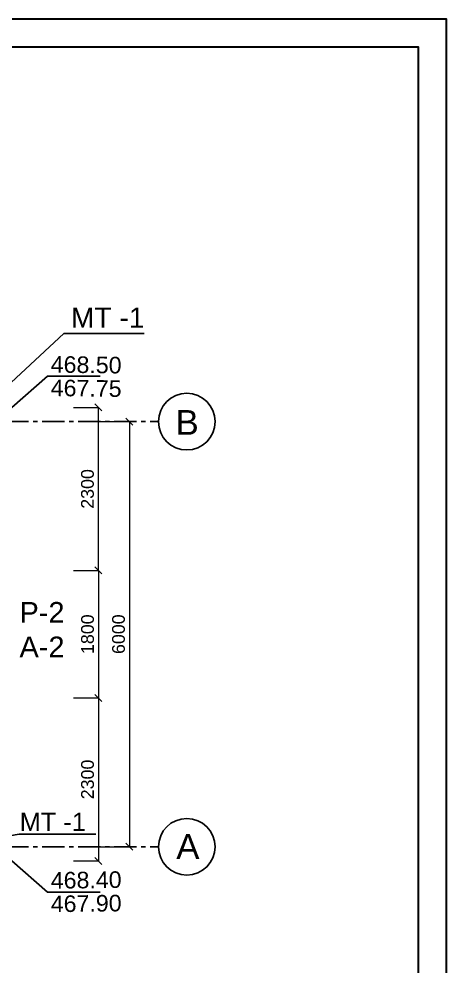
# Model space of a CAD drawing. Header units: millimetres. Extents: x 120281 to 1416367021, y -641565767 to 918373.
# Drawn here: x 1118233 to 1124258, y 846568 to 859934 of the extents above; entities that cross this region are included whole.
import ezdxf

# ---------------------------------------------------------------- set-up
doc = ezdxf.new("R2010")
doc.units = ezdxf.units.MM
doc.linetypes.add('CENTER', pattern=[50.8, 31.75, -6.35, 6.35, -6.35])
for name, color, linetype, lineweight in [('33', 7, 'Continuous', 35), ('Layer2', 7, 'Continuous', 13), ('Xar. ölcülər.-1', 230, 'Continuous', 15), ('Yazı', 7, 'Continuous', 15), ('оси', 85, 'CENTER', 9), ('размер', 90, 'Continuous', 40), ('размер 1', 6, 'Continuous', 15)]:
    doc.layers.add(name, color=color, linetype=linetype, lineweight=lineweight)
doc.styles.add('ARIAL', font='arial.ttf')
doc.styles.add('Arial-065-0', font='arial.ttf', dxfattribs={"width": 0.65})
doc.styles.get("Standard").update_dxf_attribs({"font": 'arial.ttf'})
doc.styles.add('Standart', font='arial.ttf')
doc.styles.add('style5', font='times.ttf', dxfattribs={"height": 400})
doc.styles.add('Times New  Roman', font='times.ttf')
doc.dimstyles.new('250', dxfattribs={"dimtxt": 370, "dimasz": 100, "dimexe": 1.25, "dimexo": 0.625, "dimgap": 60, "dimtad": 1, "dimtxsty": 'Times New  Roman', "dimblk": 'OBLIQUE', "dimcen": 2.5, "dimadec": 0, "dimazin": 0, "dimtfac": 1, "dimtix": 1, "dimtmove": 0, "dimatfit": 3, "dimldrblk": 'OBLIQUE', "dimfxl": 1, "dimlwd": 0, "dimlwe": 0, "dimarcsym": 0})

# ---------------------------------------------------------------- blocks, each defined once
blk = doc.blocks.new('_Oblique')
at = {"color": 0, "linetype": 'ByBlock', "lineweight": -2}
blk.add_line((-0.5, -0.5), (0.5, 0.5), dxfattribs=at)
blk = doc.blocks.new('*D554')
at = {"layer": 'Defpoints', "color": 0, "lineweight": 53, "transparency": 16777216}
for p in [(1119002, 854451), (1119002, 852151), (1119352, 852151)]:
    blk.add_point(p, dxfattribs=at)
at = {"layer": 'Xar. ölcülər.-1', "color": 0, "lineweight": 0, "transparency": 16777216}
for p, q in [((1119003, 854451), (1119353, 854451)), ((1119352, 854451), (1119352, 852151)), ((1119003, 852151), (1119353, 852151))]:
    blk.add_line(p, q, dxfattribs=at)
at = {"layer": 'Xar. ölcülər.-1', "color": 0, "lineweight": 0, "transparency": 16777216, "xscale": 100, "yscale": 100, "zscale": 100}
for p, rotation in [((1119352, 854451), 90), ((1119352, 852151), 270)]:
    blk.add_blockref('_Oblique', p, dxfattribs=dict(at, rotation=rotation))
at = {"layer": 'Xar. ölcülər.-1', "color": 0, "lineweight": 20, "transparency": 16777216, "insert": (1119200, 853301), "char_height": 180, "attachment_point": 5, "rotation": 90, "style": 'ARIAL'}
blk.add_mtext('2300', dxfattribs=at)
blk = doc.blocks.new('*D555')
at = {"layer": 'Defpoints', "color": 0, "lineweight": 53, "transparency": 16777216}
for p in [(1119002, 852151), (1119002, 850351), (1119353, 850351)]:
    blk.add_point(p, dxfattribs=at)
at = {"layer": 'Xar. ölcülər.-1', "color": 0, "lineweight": 0, "transparency": 16777216}
for p, q in [((1119003, 852151), (1119354, 852151)), ((1119353, 852151), (1119353, 850351)), ((1119003, 850351), (1119354, 850351))]:
    blk.add_line(p, q, dxfattribs=at)
at = {"layer": 'Xar. ölcülər.-1', "color": 0, "lineweight": 0, "transparency": 16777216, "xscale": 100, "yscale": 100, "zscale": 100}
for p, rotation in [((1119353, 852151), 90), ((1119353, 850351), 270)]:
    blk.add_blockref('_Oblique', p, dxfattribs=dict(at, rotation=rotation))
at = {"layer": 'Xar. ölcülər.-1', "color": 0, "lineweight": 20, "transparency": 16777216, "insert": (1119201, 851251), "char_height": 180, "attachment_point": 5, "rotation": 90, "style": 'ARIAL'}
blk.add_mtext('1800', dxfattribs=at)
blk = doc.blocks.new('*D556')
at = {"layer": 'Defpoints', "color": 0, "lineweight": 53, "transparency": 16777216}
for p in [(1119002, 850351), (1119002, 848051), (1119353, 848051)]:
    blk.add_point(p, dxfattribs=at)
at = {"layer": 'Xar. ölcülər.-1', "color": 0, "lineweight": 0, "transparency": 16777216}
for p, q in [((1119003, 850351), (1119354, 850351)), ((1119353, 850351), (1119353, 848051)), ((1119003, 848051), (1119354, 848051))]:
    blk.add_line(p, q, dxfattribs=at)
at = {"layer": 'Xar. ölcülər.-1', "color": 0, "lineweight": 0, "transparency": 16777216, "xscale": 100, "yscale": 100, "zscale": 100}
for p, rotation in [((1119353, 850351), 90), ((1119353, 848051), 270)]:
    blk.add_blockref('_Oblique', p, dxfattribs=dict(at, rotation=rotation))
at = {"layer": 'Xar. ölcülər.-1', "color": 0, "lineweight": 20, "transparency": 16777216, "insert": (1119201, 849201), "char_height": 180, "attachment_point": 5, "rotation": 90, "style": 'ARIAL'}
blk.add_mtext('2300', dxfattribs=at)
blk = doc.blocks.new('*D557')
at = {"layer": 'Defpoints', "color": 0, "lineweight": 53, "transparency": 16777216}
for p in [(1119348, 854251), (1119353, 848251), (1119790, 848251)]:
    blk.add_point(p, dxfattribs=at)
at = {"layer": 'Xar. ölcülər.-1', "color": 0, "lineweight": 0, "transparency": 16777216}
for p, q in [((1119349, 854251), (1119791, 854251)), ((1119790, 854251), (1119790, 848251)), ((1119354, 848251), (1119791, 848251))]:
    blk.add_line(p, q, dxfattribs=at)
at = {"layer": 'Xar. ölcülər.-1', "color": 0, "lineweight": 0, "transparency": 16777216, "xscale": 100, "yscale": 100, "zscale": 100}
for p, rotation in [((1119790, 854251), 90), ((1119790, 848251), 270)]:
    blk.add_blockref('_Oblique', p, dxfattribs=dict(at, rotation=rotation))
at = {"layer": 'Xar. ölcülər.-1', "color": 0, "lineweight": 20, "transparency": 16777216, "insert": (1119638, 851251), "char_height": 180, "attachment_point": 5, "rotation": 90, "style": 'ARIAL'}
blk.add_mtext('6000', dxfattribs=at)

msp = doc.modelspace()

# ---------------------------------------------------------------- linework, layer by layer
at = {"color": 0}
for p, q in [((1118865.27532, 855496.31371), (1117529.93099, 854250.48754)), ((1119997.52058, 855495.76028), (1118865.27532, 855496.31371)), ((1118235.16069, 848426.73397), (1117929.98308, 848378.65472)), ((1118235.16069, 848426.73397), (1119319.55628, 848427.26401))]:
    msp.add_line(p, q, dxfattribs=at)
at = {"layer": 'Layer2', "color": 0, "lineweight": 25}
for p, q in [((1118129.98308, 854450.5792), (1118633.36667, 854891.90174)), ((1119378.25551, 854892.38982), (1118633.36667, 854891.90174)), ((1118129.98308, 848050.5792), (1118633.36667, 847609.25667)), ((1119378.25551, 847608.76859), (1118633.36667, 847609.25667))]:
    msp.add_line(p, q, dxfattribs=at)
at = {"layer": 'оси', "color": 0, "lineweight": 25, "ltscale": 10}
for p, q in [((1097729.98308, 854250.5792), (1120200.76593, 854250.5792)), ((1097729.98308, 848250.5792), (1120200.76593, 848250.5792))]:
    msp.add_line(p, q, dxfattribs=at)
at = {"layer": 'размер', "color": 0, "lineweight": 25}
for centre in [(1120600.76593, 854250.5792), (1120600.76593, 848250.5792)]:
    msp.add_circle(centre, 400, dxfattribs=at)
at = {"layer": 'размер 1', "color": 0, "lineweight": 30}
for points in [[(1091311.582, 859933.85326), (1124258.33574, 859933.85326), (1124258.33574, 836635.79168), (1091311.582, 836635.79168)], [(1092880.47503, 859541.63), (1123866.11248, 859541.63), (1123866.11248, 837028.01494), (1092880.47503, 837028.01494)]]:
    msp.add_lwpolyline(points, close=True, dxfattribs=at)

# ---------------------------------------------------------------- texts
at = {"layer": '33', "color": 0, "lineweight": -3, "style": 'Standart'}
for insert, char_height, width, attachment_point, rotation in [((1118966.87509, 856493.56226), 379.2017771, 8900.4529151, 1, 359.95512739), ((1119176.60147, 849299.8512), 341.2815994, 7450.9386209, 3, 0.04487261)]:
    msp.add_mtext('{\\fArial|b0|i0|c238|p34;\\P\\H0.75x;MT -1}', dxfattribs=dict(at, insert=insert, char_height=char_height, width=width, attachment_point=attachment_point, rotation=rotation))
at = {"layer": 'Layer2', "color": 0, "lineweight": 25, "char_height": 233.963714, "style": 'style5'}
for s, insert, attachment_point, rotation in [('{\\fArial|b0|i0|c0|p34;468.50}', (1118682.78966, 855177.05999), 1, 359.253098645), ('{\\fArial|b0|i0|c0|p34;467.75}', (1118682.78966, 854845.77372), 1, 359.253098645), ('{\\fArial|b0|i0|c0|p34;468.40}', (1118682.78966, 847655.38469), 7, 0.746901355), ('{\\fArial|b0|i0|c0|p34;467.90}', (1118682.78966, 847324.09842), 7, 0.746901355)]:
    msp.add_mtext_dynamic_manual_height_columns(s, width=801.2630838, gutter_width=1169.81857, heights=[0], dxfattribs=dict(at, insert=insert, attachment_point=attachment_point, rotation=rotation))
at = {"layer": 'Yazı', "color": 0, "insert": (1118557.95432, 851315.31475), "char_height": 292.5, "attachment_point": 5, "style": 'Arial-065-0'}
msp.add_mtext('\\A2;{\\fArial|b0|i0|c238|p34;\\W1;P-2\\PA-2}', dxfattribs=at)
at = {"layer": 'размер', "color": 0, "lineweight": 25}
for s, p in [('B', (1120443.1989, 854064.96421)), ('А', (1120452.98744, 848079.97442))]:
    msp.add_text(s, height=350, dxfattribs=at).set_placement(p)

# ---------------------------------------------------------------- dimensions: what is measured, and where the dimension line sits
at = {"layer": 'Xar. ölcülər.-1', "color": 0, "lineweight": 20}
for base, p1, p2, picture, middle in [((1119351.83325, 852150.5792), (1119002.00037, 854450.5792), (1119002.00037, 852150.5792), '*D554', (1119199.86872, 853300.5792)), ((1119790.02483, 848250.5792), (1119348.08325, 854250.5792), (1119353.08325, 848250.5792), '*D557', (1119638.1217, 851250.5792)), ((1119353.08325, 850350.5792), (1119002.00037, 852150.5792), (1119002.00037, 850350.5792), '*D555', (1119201.18011, 851250.5792)), ((1119353.08325, 848050.5792), (1119002.00037, 850350.5792), (1119002.00037, 848050.5792), '*D556', (1119201.11872, 849200.5792))]:
    dim = msp.add_linear_dim(base=base, p1=p1, p2=p2, angle=90, dimstyle='250', override={"dimtxt": 180, "dimexe": 1, "dimtxsty": 'ARIAL'}, dxfattribs=at)
    dim.commit()
    dim.dimension.update_dxf_attribs({"geometry": picture, "text_midpoint": middle})

doc.saveas('drawing.dxf')
